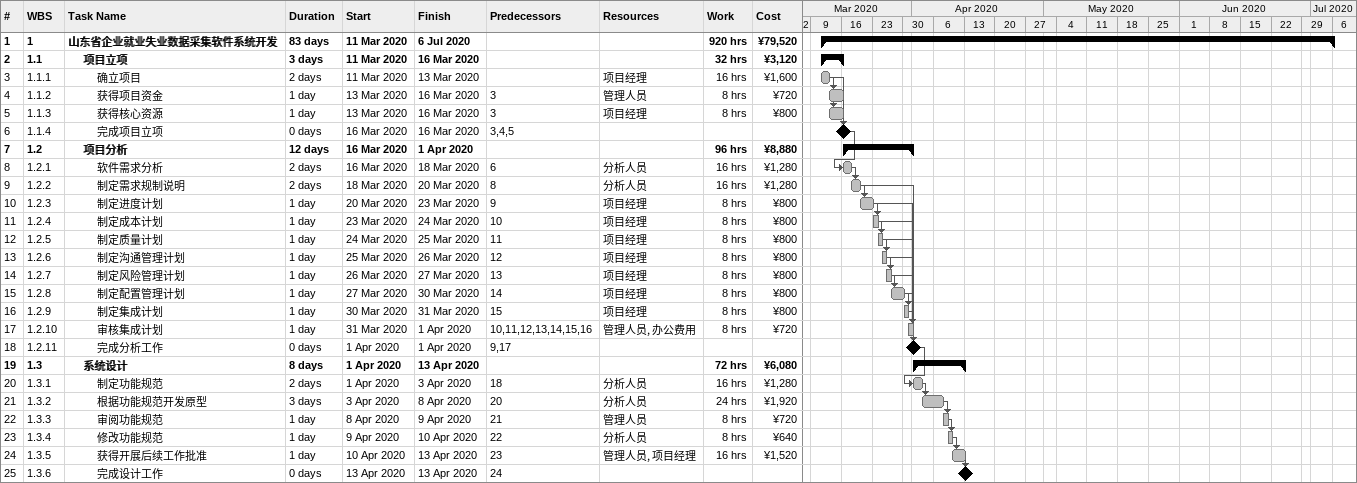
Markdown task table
| ID | WBS | Task | Duration | Start | Finish | Predecessors | Resources | Work (h) | Cost (¥) |
|---|---|---|---|---|---|---|---|---|---|
| 1 | 1 | **山东省企业就业失业数据采集软件系统开发** | 83d | 2020-03-11 | 2020-07-06 |  |  | 920 | 79520 |
| 2 | 1.1 | **项目立项** | 3d | 2020-03-11 | 2020-03-16 |  |  | 32 | 3120 |
| 3 | 1.1.1 | 确立项目 | 2d | 2020-03-11 | 2020-03-13 |  | 项目经理 | 16 | 1600 |
| 4 | 1.1.2 | 获得项目资金 | 1d | 2020-03-13 | 2020-03-16 | 3 | 管理人员 | 8 | 720 |
| 5 | 1.1.3 | 获得核心资源 | 1d | 2020-03-13 | 2020-03-16 | 3 | 项目经理 | 8 | 800 |
| 6 | 1.1.4 | 完成项目立项 | 0d | 2020-03-16 | 2020-03-16 | 3, 4, 5 |  |  |  |
| 7 | 1.2 | **项目分析** | 12d | 2020-03-16 | 2020-04-01 |  |  | 96 | 8880 |
| 8 | 1.2.1 | 软件需求分析 | 2d | 2020-03-16 | 2020-03-18 | 6 | 分析人员 | 16 | 1280 |
| 9 | 1.2.2 | 制定需求规制说明 | 2d | 2020-03-18 | 2020-03-20 | 8 | 分析人员 | 16 | 1280 |
| 10 | 1.2.3 | 制定进度计划 | 1d | 2020-03-20 | 2020-03-23 | 9 | 项目经理 | 8 | 800 |
| 11 | 1.2.4 | 制定成本计划 | 1d | 2020-03-23 | 2020-03-24 | 10 | 项目经理 | 8 | 800 |
| 12 | 1.2.5 | 制定质量计划 | 1d | 2020-03-24 | 2020-03-25 | 11 | 项目经理 | 8 | 800 |
| 13 | 1.2.6 | 制定沟通管理计划 | 1d | 2020-03-25 | 2020-03-26 | 12 | 项目经理 | 8 | 800 |
| 14 | 1.2.7 | 制定风险管理计划 | 1d | 2020-03-26 | 2020-03-27 | 13 | 项目经理 | 8 | 800 |
| 15 | 1.2.8 | 制定配置管理计划 | 1d | 2020-03-27 | 2020-03-30 | 14 | 项目经理 | 8 | 800 |
| 16 | 1.2.9 | 制定集成计划 | 1d | 2020-03-30 | 2020-03-31 | 15 | 项目经理 | 8 | 800 |
| 17 | 1.2.10 | 审核集成计划 | 1d | 2020-03-31 | 2020-04-01 | 10, 11, 12, 13, 14, 15, 16 | 管理人员, 办公费用 | 8 | 720 |
| 18 | 1.2.11 | 完成分析工作 | 0d | 2020-04-01 | 2020-04-01 | 9, 17 |  |  |  |
| 19 | 1.3 | **系统设计** | 8d | 2020-04-01 | 2020-04-13 |  |  | 72 | 6080 |
| 20 | 1.3.1 | 制定功能规范 | 2d | 2020-04-01 | 2020-04-03 | 18 | 分析人员 | 16 | 1280 |
| 21 | 1.3.2 | 根据功能规范开发原型 | 3d | 2020-04-03 | 2020-04-08 | 20 | 分析人员 | 24 | 1920 |
| 22 | 1.3.3 | 审阅功能规范 | 1d | 2020-04-08 | 2020-04-09 | 21 | 管理人员 | 8 | 720 |
| 23 | 1.3.4 | 修改功能规范 | 1d | 2020-04-09 | 2020-04-10 | 22 | 分析人员 | 8 | 640 |
| 24 | 1.3.5 | 获得开展后续工作批准 | 1d | 2020-04-10 | 2020-04-13 | 23 | 管理人员, 项目经理 | 16 | 1520 |
| 25 | 1.3.6 | 完成设计工作 | 0d | 2020-04-13 | 2020-04-13 | 24 |  |  |  |
